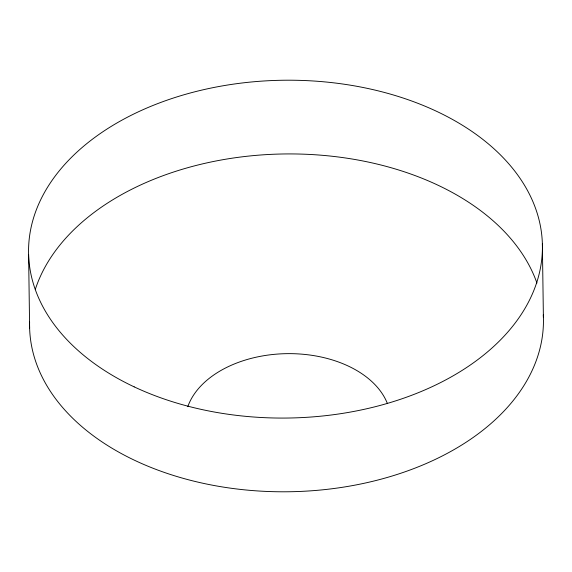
<?xml version="1.0" encoding="UTF-8"?>
<svg xmlns="http://www.w3.org/2000/svg" width="572" height="572" viewBox="0 0 572 572"><rect width="100%" height="100%" fill="white"/><g stroke="black" fill="none" stroke-linecap="round" stroke-linejoin="round"><path stroke-width="0.86" d="M542.37 243.786L543.4 317.503M28.6 254.497L29.63 328.214M543.293 314.857A256.95 168.912 -0.8 0 1 288.874 491.756A256.95 168.912 -0.8 0 1 29.615 322.029M35.314 289.375A256.95 168.912 -0.8 0 1 284.699 153.954A256.95 168.912 -0.8 0 1 536.929 283.061M187.795 406.671A102.781 67.567 -0.8 0 1 286.515 353.66A102.781 67.567 -0.8 0 1 387.323 403.332M134.191 386.872A256.95 168.912 -0.8 0 0 540.976 264.986A256.95 168.912 -0.8 0 0 181.281 95.56A256.95 168.912 -0.8 0 0 134.191 386.872"/></g></svg>
